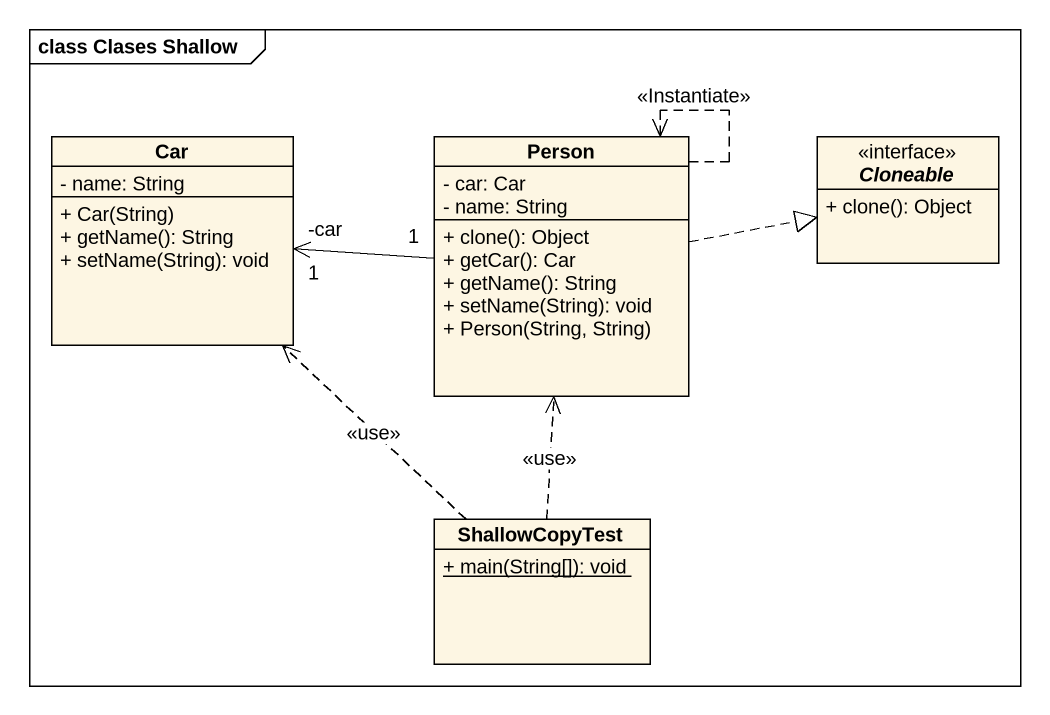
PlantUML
@startuml
mainframe class Clases Shallow
hide circle
hide empty members
skinparam classAttributeIconSize 0
class Car {
  - name: String
  + Car(String)
  + getName(): String
  + setName(String): void
}
class "Person" as Person_ {
  - car: Car
  - name: String
  + clone(): Object
  + getCar(): Car
  + getName(): String
  + setName(String): void
  + Person(String, String)
}
interface Cloneable {
  + clone(): Object
}
class ShallowCopyTest {
  {static} + main(String[]): void
}
Person_ "1" -left-> "-car\n1" Car
Person_ ..> Person_ : <<Instantiate>>
Person_ .right.|> Cloneable
ShallowCopyTest .up.> Car : <<use>>
ShallowCopyTest .up.> Person_ : <<use>>
@enduml
